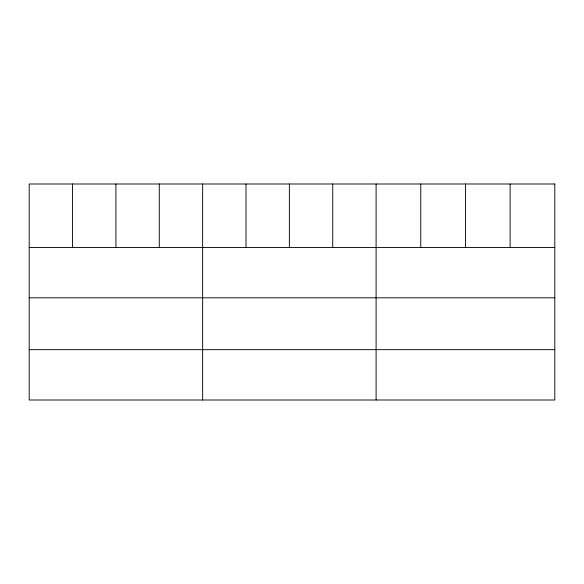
<?xml version="1.0" encoding="UTF-8"?>
<svg xmlns="http://www.w3.org/2000/svg" width="584" height="584" viewBox="0 0 584 584"><rect width="100%" height="100%" fill="white"/><g stroke="black" fill="none" stroke-linecap="round" stroke-linejoin="round"><path stroke-width="0.88" d="M29.2 247.485L554.8 247.485M29.2 297.818L554.8 297.818M29.2 349.67L554.8 349.67M510.124 183.996L510.124 247.485M465.448 183.996L465.448 247.485M420.772 183.996L420.772 247.485M376.096 183.996L376.096 400.004M332.734 183.996L332.734 247.485M289.372 183.996L289.372 247.485M246.01 183.996L246.01 247.485M202.648 183.996L202.648 400.004M159.286 183.996L159.286 247.485M115.924 183.996L115.924 247.485M72.562 183.996L72.562 247.485M554.8 183.996L29.2 183.996L29.2 400.004L554.8 400.004L554.8 183.996"/></g></svg>
